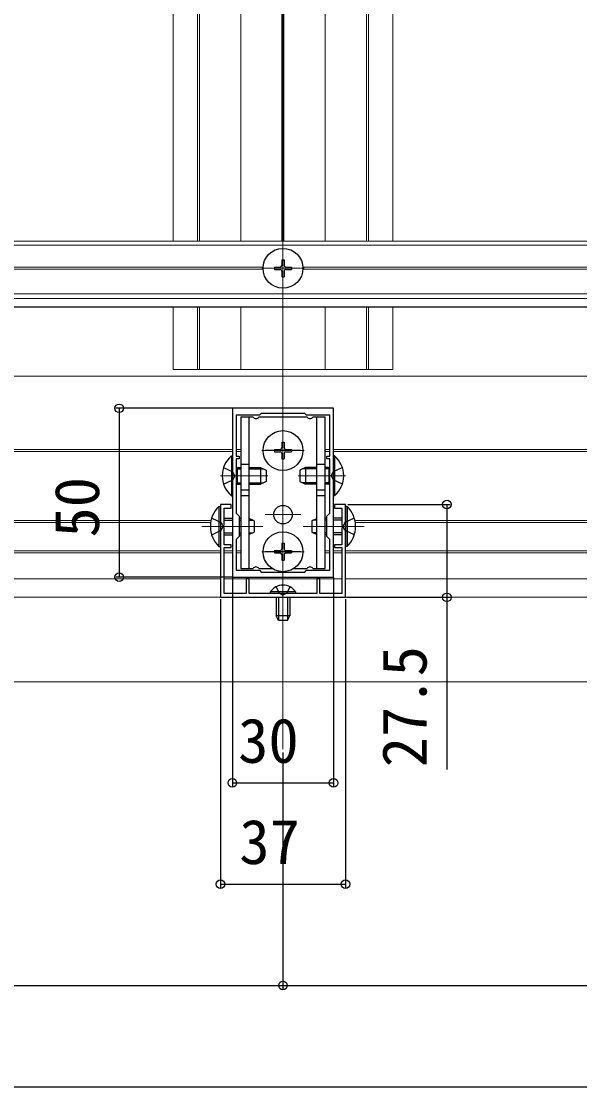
# Model space of a CAD drawing. Units: millimetres, scale not verified. Extents: x -1052 to 1050, y -1576 to 1567.
# Drawn here: x -322 to -156.6, y -1020.5 to -704.8 of the extents above; entities that cross this region are included whole.
import ezdxf
from ezdxf.enums import TextEntityAlignment as Align

# ---------------------------------------------------------------- set-up
doc = ezdxf.new("R2010")
doc.units = ezdxf.units.MM
doc.header["$LTSCALE"] = 8
for name, color, linetype in [('0-2_YKK_11', 7, 'Continuous'), ('0-4_YKK_13', 4, 'Continuous'), ('0-5_YKK_D', 6, 'Continuous')]:
    doc.layers.add(name, color=color, linetype=linetype)
doc.layers.add('0-3_YKK_12', color=2, linetype='Continuous', lineweight=18)
doc.styles.add('ＭＳ ゴシック', font='')
doc.styles.get('ＭＳ ゴシック').set_extended_font_data('MS Gothic')

msp = doc.modelspace()

# ---------------------------------------------------------------- linework, layer by layer
at = {"layer": '0-2_YKK_11'}
msp.add_line((-262.997, -848.012), (-262.997, -875.512), dxfattribs=at)
for points in [[(-229.497, -869.508), (-229.497, -819.508), (-259.497, -819.508), (-259.497, -869.508)], [(-230.597, -850.608), (-230.597, -834.508), (-231.497, -834.508), (-231.497, -833.708), (-230.597, -833.708), (-230.597, -821.508), (-237.497, -821.508), (-237.997, -821.008), (-250.997, -821.008), (-251.497, -821.508), (-258.397, -821.508), (-258.397, -833.708), (-257.497, -833.708), (-257.497, -834.508), (-258.397, -834.508), (-258.397, -850.608), (-257.497, -851.508), (-257.497, -857.508), (-258.397, -858.408), (-258.397, -867.508), (-251.497, -867.508), (-250.997, -868.008), (-237.997, -868.008), (-237.497, -867.508), (-230.597, -867.508), (-230.597, -858.408), (-231.497, -857.508), (-231.497, -851.508)]]:
    msp.add_lwpolyline(points, close=True, dxfattribs=at)
msp.add_lwpolyline([(-262.997, -875.512), (-225.997, -875.512), (-225.997, -848.012), (-229.197, -848.012), (-229.197, -849.112), (-227.097, -849.112), (-227.097, -854.053), (-226.977, -854.237), (-226.977, -854.786), (-227.097, -854.97), (-227.097, -859.912), (-229.197, -859.912), (-229.197, -860.712), (-227.097, -860.712), (-227.097, -874.412), (-233.597, -874.412), (-233.597, -870.012), (-234.497, -870.012), (-234.497, -874.412), (-244.039, -874.412), (-244.222, -874.532), (-244.772, -874.532), (-244.956, -874.412), (-254.497, -874.412), (-254.497, -870.012), (-255.397, -870.012), (-255.397, -874.412), (-261.897, -874.412), (-261.897, -860.712), (-259.797, -860.712), (-259.797, -859.912), (-261.897, -859.912), (-261.897, -854.97), (-262.017, -854.786), (-262.017, -854.237), (-261.897, -854.053), (-261.897, -849.112), (-259.797, -849.112), (-259.797, -848.012), (-262.997, -848.012)], dxfattribs=at)
at = {"layer": '0-3_YKK_12'}
for p, q in [((-244.497, -920.512), (-244.497, 14.988)), ((-276.997, -770.012), (-276.997, -176.012)), ((-269.797, -770.012), (-269.797, -176.012)), ((-269.197, -770.012), (-269.197, -176.012)), ((-256.997, -770.012), (-256.997, -176.012)), ((-244.797, -770.012), (-244.797, -176.012)), ((-244.197, -770.012), (-244.197, -176.012)), ((-231.997, -770.012), (-231.997, -176.012)), ((-219.797, -770.012), (-219.797, -176.012)), ((-219.197, -770.012), (-219.197, -176.012)), ((-211.997, -770.012), (-211.997, -176.012)), ((-639.497, -770.012), (-76.997, -770.012)), ((-639.497, -771.212), (-76.997, -771.212)), ((-244.497, -784.312), (-244.497, -771.712)), ((-466.105, -777.712), (-250.39, -777.712)), ((-466.105, -778.312), (-250.39, -778.312)), ((-250.797, -778.012), (-238.197, -778.012)), ((-238.605, -777.712), (-99.486, -777.712)), ((-238.605, -778.312), (-99.486, -778.312)), ((-639.497, -785.612), (-76.997, -785.612)), ((-639.497, -787.012), (-76.997, -787.012)), ((-276.997, -808.012), (-276.997, -789.512)), ((-269.797, -808.012), (-269.797, -789.512)), ((-269.197, -808.012), (-269.197, -789.512)), ((-256.997, -808.012), (-256.997, -789.512)), ((-231.997, -808.012), (-231.997, -789.512)), ((-219.797, -808.012), (-219.797, -789.512)), ((-219.197, -808.012), (-219.197, -789.512)), ((-211.997, -808.012), (-211.997, -789.512)), ((-276.997, -808.012), (-211.997, -808.012)), ((-669.497, -810.012), (-46.997, -810.012)), ((-669.497, -831.712), (-259.497, -831.712)), ((-669.497, -832.312), (-259.497, -832.312)), ((-258.397, -831.712), (-256.997, -831.712)), ((-258.397, -832.312), (-256.997, -832.312)), ((-250.797, -832.015), (-238.197, -832.015)), ((-231.997, -831.712), (-230.597, -831.712)), ((-231.997, -832.312), (-230.597, -832.312)), ((-229.497, -831.712), (-46.997, -831.712)), ((-229.497, -832.312), (-46.997, -832.312)), ((-262.997, -839.515), (-248.998, -839.515)), ((-225.997, -839.515), (-239.997, -839.515)), ((-239.197, -851.015), (-249.797, -851.015)), ((-669.497, -852.712), (-265.798, -852.712)), ((-669.497, -853.312), (-265.909, -853.312)), ((-268.497, -854.512), (-250.497, -854.512)), ((-220.497, -854.512), (-238.497, -854.512)), ((-223.197, -852.712), (-46.997, -852.712)), ((-223.085, -853.312), (-46.997, -853.312)), ((-669.497, -861.712), (-262.997, -861.712)), ((-261.897, -861.712), (-259.497, -861.712)), ((-258.397, -861.712), (-256.997, -861.712)), ((-231.997, -861.712), (-230.597, -861.712)), ((-229.497, -861.712), (-227.097, -861.712)), ((-225.997, -861.712), (-46.997, -861.712)), ((-669.497, -862.312), (-262.997, -862.312)), ((-261.897, -862.312), (-259.497, -862.312)), ((-258.397, -862.312), (-256.997, -862.312)), ((-250.797, -862.012), (-238.197, -862.012)), ((-231.997, -862.312), (-230.597, -862.312)), ((-229.497, -862.312), (-227.097, -862.312)), ((-225.997, -862.312), (-46.997, -862.312)), ((-669.497, -870.012), (-262.997, -870.012)), ((-261.897, -870.012), (-227.097, -870.012)), ((-225.997, -870.012), (-46.997, -870.012))]:
    msp.add_line(p, q, dxfattribs=at)
msp.add_lwpolyline([(-21.997, -875.512), (-759.997, -875.512), (-759.997, -900.512), (-21.997, -900.512)], dxfattribs=at)
at = {"layer": '0-4_YKK_13'}
for p, q in [((-244.847, -775.512), (-244.147, -775.512)), ((-244.847, -775.512), (-244.847, -777.162)), ((-244.147, -775.512), (-244.147, -777.162)), ((-246.997, -777.662), (-246.997, -778.362)), ((-246.997, -777.662), (-245.347, -777.662)), ((-246.997, -778.362), (-245.347, -778.362)), ((-244.847, -778.862), (-244.847, -780.512)), ((-244.147, -778.862), (-244.147, -780.512)), ((-243.647, -777.662), (-241.997, -777.662)), ((-243.647, -778.362), (-241.997, -778.362)), ((-241.997, -777.662), (-241.997, -778.362)), ((-244.847, -780.512), (-244.147, -780.512)), ((-71.997, -789.512), (-623.497, -789.512)), ((-256.997, -822.015), (-253.363, -822.015)), ((-256.997, -822.015), (-256.997, -867.015)), ((-254.497, -867.015), (-254.497, -822.015)), ((-251.631, -822.015), (-237.363, -822.015)), ((-235.631, -822.015), (-231.997, -822.015)), ((-234.497, -867.015), (-234.497, -822.015)), ((-231.997, -867.015), (-231.997, -822.015)), ((-244.847, -829.515), (-244.147, -829.515)), ((-244.847, -829.515), (-244.847, -831.165)), ((-244.147, -829.515), (-244.147, -831.165)), ((-239.197, -832.015), (-249.797, -832.015)), ((-246.997, -831.665), (-246.997, -832.365)), ((-246.997, -831.665), (-245.347, -831.665)), ((-246.997, -832.365), (-245.347, -832.365)), ((-244.847, -832.865), (-244.847, -834.515)), ((-244.147, -832.865), (-244.147, -834.515)), ((-243.647, -831.665), (-241.997, -831.665)), ((-243.647, -832.365), (-241.997, -832.365)), ((-241.997, -831.665), (-241.997, -832.365)), ((-259.745, -833.615), (-259.497, -833.615)), ((-259.745, -833.615), (-259.745, -845.415)), ((-259.497, -845.415), (-259.497, -833.615)), ((-256.997, -836.015), (-254.497, -836.015)), ((-244.847, -834.515), (-244.147, -834.515)), ((-234.497, -836.015), (-231.997, -836.015)), ((-229.497, -845.415), (-229.497, -833.615)), ((-229.25, -833.615), (-229.497, -833.615)), ((-229.25, -833.615), (-229.25, -845.415)), ((-262.08, -837.015), (-259.362, -838.37)), ((-258.754, -839.515), (-259.362, -838.37)), ((-258.754, -839.515), (-259.362, -840.66)), ((-258.097, -837.015), (-258.397, -837.124)), ((-258.097, -837.448), (-258.397, -837.385)), ((-258.097, -837.015), (-258.097, -842.015)), ((-258.097, -837.015), (-256.997, -837.015)), ((-258.097, -837.448), (-256.997, -837.448)), ((-254.497, -837.015), (-251.197, -837.015)), ((-254.497, -837.448), (-250.277, -837.448)), ((-251.197, -837.015), (-249.497, -837.815)), ((-251.197, -837.015), (-251.197, -842.015)), ((-249.497, -837.815), (-249.497, -841.215)), ((-237.797, -837.015), (-239.497, -837.815)), ((-239.497, -837.815), (-239.497, -841.215)), ((-234.497, -837.448), (-238.717, -837.448)), ((-234.497, -837.015), (-237.797, -837.015)), ((-237.797, -837.015), (-237.797, -842.015)), ((-230.897, -837.015), (-231.997, -837.015)), ((-230.897, -837.448), (-231.997, -837.448)), ((-230.897, -837.015), (-230.897, -842.015)), ((-230.897, -837.015), (-230.597, -837.124)), ((-230.897, -837.448), (-230.597, -837.385)), ((-230.241, -839.515), (-229.632, -838.37)), ((-230.241, -839.515), (-229.632, -840.66)), ((-226.914, -837.015), (-229.632, -838.37)), ((-262.08, -842.015), (-259.362, -840.66)), ((-258.097, -841.582), (-258.397, -841.645)), ((-258.097, -842.015), (-258.397, -841.906)), ((-258.097, -841.582), (-256.997, -841.582)), ((-258.097, -842.015), (-256.997, -842.015)), ((-254.497, -841.582), (-250.277, -841.582)), ((-254.497, -842.015), (-251.197, -842.015)), ((-249.497, -841.215), (-251.197, -842.015)), ((-239.497, -841.215), (-237.797, -842.015)), ((-234.497, -841.582), (-238.717, -841.582)), ((-234.497, -842.015), (-237.797, -842.015)), ((-230.897, -841.582), (-231.997, -841.582)), ((-230.897, -842.015), (-231.997, -842.015)), ((-230.897, -841.582), (-230.597, -841.645)), ((-230.897, -842.015), (-230.597, -841.906)), ((-226.914, -842.015), (-229.632, -840.66)), ((-259.745, -845.415), (-259.497, -845.415)), ((-256.997, -843.649), (-254.497, -843.649)), ((-256.997, -845.381), (-254.497, -845.381)), ((-234.497, -843.649), (-231.997, -843.649)), ((-234.497, -845.381), (-231.997, -845.381)), ((-229.25, -845.415), (-229.497, -845.415)), ((-263.506, -848.612), (-262.997, -848.612)), ((-262.997, -848.612), (-262.997, -860.412)), ((-225.488, -848.612), (-225.997, -848.612)), ((-225.997, -848.612), (-225.997, -860.412)), ((-261.897, -852.012), (-259.497, -852.012)), ((-257.497, -852.012), (-256.997, -852.012)), ((-252.997, -852.812), (-254.497, -852.106)), ((-235.997, -852.812), (-234.497, -852.106)), ((-231.497, -852.012), (-231.997, -852.012)), ((-227.097, -852.012), (-229.497, -852.012)), ((-261.897, -852.666), (-259.497, -852.666)), ((-257.497, -852.666), (-256.997, -852.666)), ((-254.497, -852.666), (-253.307, -852.666)), ((-252.997, -852.812), (-252.997, -856.212)), ((-235.997, -852.812), (-235.997, -856.212)), ((-234.497, -852.666), (-235.688, -852.666)), ((-231.497, -852.666), (-231.997, -852.666)), ((-227.097, -852.666), (-229.497, -852.666)), ((-261.897, -856.357), (-259.497, -856.357)), ((-261.897, -857.012), (-259.497, -857.012)), ((-257.497, -856.357), (-256.997, -856.357)), ((-257.497, -857.012), (-256.997, -857.012)), ((-252.997, -856.212), (-254.497, -856.917)), ((-254.497, -856.357), (-253.307, -856.357)), ((-235.997, -856.212), (-234.497, -856.917)), ((-234.497, -856.357), (-235.688, -856.357)), ((-231.497, -856.357), (-231.997, -856.357)), ((-231.497, -857.012), (-231.997, -857.012)), ((-227.097, -856.357), (-229.497, -856.357)), ((-227.097, -857.012), (-229.497, -857.012)), ((-246.997, -861.662), (-246.997, -862.362)), ((-246.997, -861.662), (-245.347, -861.662)), ((-244.847, -859.512), (-244.147, -859.512)), ((-244.847, -859.512), (-244.847, -861.162)), ((-244.147, -859.512), (-244.147, -861.162)), ((-243.647, -861.662), (-241.997, -861.662)), ((-241.997, -861.662), (-241.997, -862.362)), ((-239.197, -862.012), (-249.797, -862.012)), ((-246.997, -862.362), (-245.347, -862.362)), ((-244.847, -862.862), (-244.847, -864.512)), ((-244.847, -864.512), (-244.147, -864.512)), ((-244.147, -862.862), (-244.147, -864.512)), ((-243.647, -862.362), (-241.997, -862.362)), ((-256.997, -867.015), (-253.363, -867.015)), ((-251.631, -867.015), (-247.624, -867.015)), ((-241.371, -867.015), (-237.363, -867.015)), ((-235.631, -867.015), (-231.997, -867.015)), ((-240.747, -874.412), (-248.247, -874.412)), ((-240.747, -873.903), (-240.747, -874.412)), ((-246.497, -875.512), (-246.497, -881.012)), ((-245.843, -875.512), (-245.843, -882.32)), ((-243.152, -875.512), (-243.152, -882.32)), ((-245.797, -882.412), (-246.497, -881.012)), ((-243.197, -882.412), (-245.797, -882.412)), ((-243.197, -882.412), (-242.497, -881.012))]:
    msp.add_line(p, q, dxfattribs=at)
for points in [[(-263.506, -848.612), (-263.506, -860.412), (-262.997, -860.412)], [(-225.488, -848.612), (-225.488, -860.412), (-225.997, -860.412)], [(-265.609, -852.012), (-262.83, -853.367), (-262.222, -854.512)], [(-223.386, -852.012), (-226.164, -853.367), (-226.773, -854.512)], [(-265.609, -857.012), (-262.83, -855.657), (-262.222, -854.512)], [(-223.386, -857.012), (-226.164, -855.657), (-226.773, -854.512)], [(-240.747, -873.903), (-248.247, -873.903), (-248.247, -874.412)], [(-246.547, -872.402), (-245.642, -874.258), (-244.497, -874.867)], [(-242.447, -872.402), (-243.352, -874.258), (-244.497, -874.867)], [(-242.497, -875.512), (-242.497, -881.012), (-246.497, -881.012)]]:
    msp.add_lwpolyline(points, dxfattribs=at)
for centre, radius in [((-244.497, -778.012), 5.9), ((-244.497, -832.015), 5.9), ((-244.497, -851.015), 2.75), ((-244.497, -862.012), 5.9)]:
    msp.add_circle(centre, radius, dxfattribs=at)
for centre, radius, start, end in [((-245.347, -777.162), 0.5, 270, 0), ((-245.347, -778.862), 0.5, 0, 90), ((-243.647, -777.162), 0.5, 180, 270), ((-243.647, -778.862), 0.5, 90, 180), ((-252.497, -821.515), 1, 210, 330), ((-236.497, -821.515), 1, 210, 330), ((-245.347, -831.165), 0.5, 270, 0), ((-245.347, -832.865), 0.5, 0, 90), ((-243.647, -831.165), 0.5, 180, 270), ((-243.647, -832.865), 0.5, 90, 180), ((-254.797, -839.515), 7.7, 129.98312, 230.01688), ((-234.197, -839.515), 7.7, 309.98312, 50.01688), ((-257.765, -854.512), 8.232, 134.2189, 225.7811), ((-231.23, -854.512), 8.232, 314.2189, 45.7811), ((-245.347, -861.162), 0.5, 270, 0), ((-243.647, -861.162), 0.5, 180, 270), ((-245.347, -862.862), 0.5, 0, 90), ((-243.647, -862.862), 0.5, 90, 180), ((-252.497, -867.515), 1, 30, 150), ((-236.497, -867.515), 1, 30, 150), ((-244.497, -876.438), 4.527, 34.06671, 145.93329)]:
    msp.add_arc(centre, radius, start, end, dxfattribs=at)
at = {"layer": '0-5_YKK_D'}
for p, q in [((-259.497, -819.508), (-293.997, -819.508)), ((-292.997, -819.508), (-292.997, -869.508)), ((-225.297, -848.012), (-194.997, -848.012)), ((-259.497, -869.508), (-293.997, -869.508)), ((-259.497, -869.508), (-259.497, -931.512)), ((-229.497, -869.508), (-229.497, -931.512)), ((-262.997, -876.012), (-262.997, -961.512)), ((-225.997, -876.012), (-225.997, -961.512)), ((-225.497, -875.512), (-194.997, -875.512)), ((-244.497, -921.512), (-244.497, -991.512)), ((-244.497, -921.512), (-244.497, -991.512)), ((-259.497, -930.512), (-229.497, -930.512)), ((-262.997, -960.512), (-225.997, -960.512)), ((-471.997, -990.512), (-244.497, -990.512)), ((-244.497, -990.512), (-16.997, -990.512)), ((-699.497, -1020.512), (665.503, -1020.512))]:
    msp.add_line(p, q, dxfattribs=at)
msp.add_lwpolyline([(-195.997, -848.012), (-195.997, -875.512), (-195.997, -926.543)], dxfattribs=at)
for centre in [(-292.997, -819.508), (-195.997, -848.012), (-292.997, -869.508), (-195.997, -875.512), (-259.497, -930.512), (-229.497, -930.512), (-262.997, -960.512), (-225.997, -960.512), (-244.497, -990.512), (-244.497, -990.512)]:
    msp.add_circle(centre, 1.275, dxfattribs=at)

# ---------------------------------------------------------------- texts
at = {"layer": '0-5_YKK_D', "style": 'ＭＳ ゴシック'}
for s, p in [('50', (-294.997, -857.804)), ('27.5', (-197.997, -925.873))]:
    msp.add_text(s, height=13.2, rotation=90, dxfattribs=at).set_placement(p, align=Align.BOTTOM_LEFT)
for s, p in [('30', (-257.793, -928.512)), ('37', (-257.435, -958.512))]:
    msp.add_text(s, height=13.2, dxfattribs=at).set_placement(p, align=Align.BOTTOM_LEFT)

doc.saveas('drawing.dxf')
